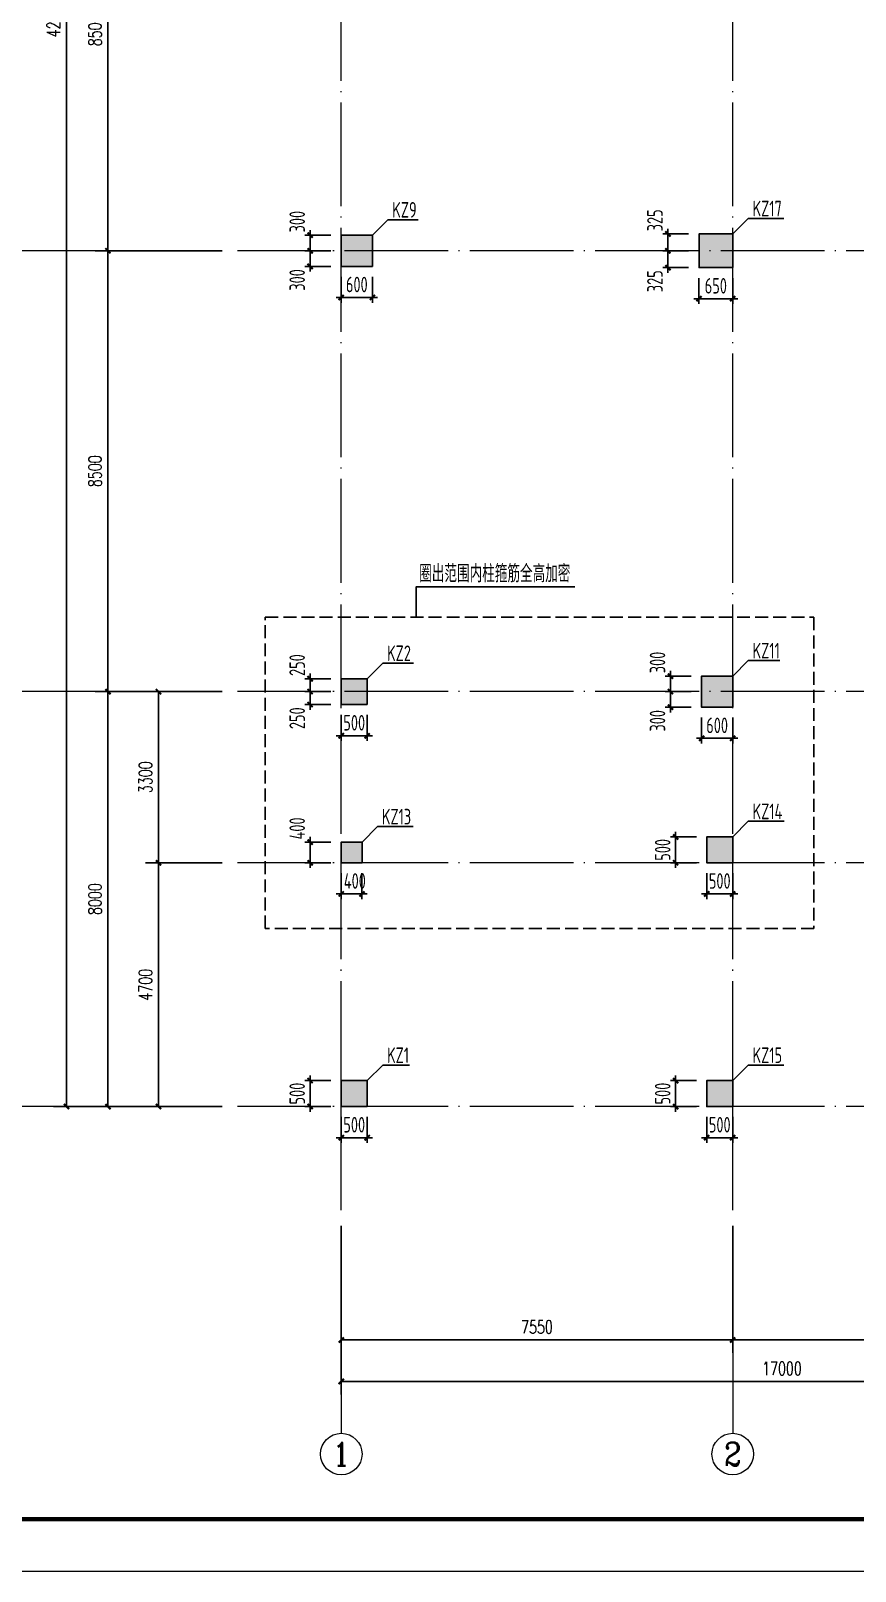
# Model space of a CAD drawing. Extents: x 3968514 to 5230306, y -516551 to -228246.
# Drawn here: x 4768133 to 4784034, y -359553 to -329853 of the extents above; entities that cross this region are included whole.
import ezdxf
from ezdxf.enums import TextEntityAlignment as Align

# ---------------------------------------------------------------- set-up
doc = ezdxf.new("R2010")
doc.units = 0
doc.header["$LTSCALE"] = 1000
doc.header["$MEASUREMENT"] = 0
doc.linetypes.add('DASH', pattern=[0.35, 0.25, -0.1])
doc.linetypes.add('DOTE', pattern=[2.42, 2, -0.2, 0.02, -0.2])
for name, color, linetype, lineweight in [('AXIS', 3, 'Continuous', 15), ('AXIS_TEXT', 7, 'Continuous', 15), ('COLU-DIM', 3, 'Continuous', 25), ('COLU-HATCH', 251, 'Continuous', 25), ('COLU-TEXT', 2, 'Continuous', 25), ('DOTE', 1, 'DOTE', 9), ('FRAME', 3, 'Continuous', 18), ('PUB_DIM', 3, 'Continuous', 15)]:
    doc.layers.add(name, color=color, linetype=linetype, lineweight=lineweight)
doc.layers.add('COLU', color=7, linetype='Continuous')
doc.layers.add('PUB_TEXT', color=7, linetype='Continuous')
doc.styles.add('_TCH_AXIS', font='COMPLEX', dxfattribs={"bigfont": 'GBCBIG'})
doc.styles.add('_TCH_DIM_T3', font='SIMPLEX.shx', dxfattribs={"width": 0.7, "bigfont": 'GBCBIG.shx'})
doc.styles.add('COMPLEX', font='COMPLEX')
doc.styles.add('FromPkpm', font='Tssdeng.shx', dxfattribs={"width": 0.7, "bigfont": 'hztxt.shx'})
doc.styles.get("Standard").update_dxf_attribs({"font": 'gbenor.shx', "bigfont": 'gbcbig.shx'})
doc.dimstyles.new('_TCH_ARCH&&100', dxfattribs={"dimtxt": 255, "dimasz": 100, "dimexe": 250, "dimexo": 300, "dimgap": 122.5, "dimtad": 1, "dimdec": 0, "dimzin": 0, "dimdsep": 46, "dimtxsty": '_TCH_DIM_T3', "dimblk": 'ARCHTICK', "dimcen": 0.09, "dimclrt": 7, "dimazin": 2, "dimtfac": 1, "dimtdec": 0, "dimtix": 1, "dimtmove": 2, "dimatfit": 3, "dimfxl": 150, "dimtolj": 1, "dimtzin": 0, "dimarcsym": 0})
doc.dimstyles.new('Pkpm_1', dxfattribs={"dimtxt": 250, "dimasz": 100, "dimexe": 100, "dimexo": 0.0625, "dimgap": 100, "dimtad": 1, "dimdec": 0, "dimrnd": 1, "dimzin": 0, "dimdsep": 46, "dimtxsty": 'FromPkpm', "dimblk1": 'ARCHTICK', "dimblk2": 'ARCHTICK', "dimsah": 1, "dimcen": 0.09, "dimdle": 100, "dimadec": 0, "dimazin": 0, "dimtfac": 1, "dimtdec": 0, "dimtix": 1, "dimtmove": 2, "dimatfit": 1, "dimfxl": 1, "dimtolj": 1, "dimtzin": 0, "dimarcsym": 0})

# ---------------------------------------------------------------- blocks, each defined once
blk = doc.blocks.new('A$C0B803521')
at = {"layer": 'FRAME', "lineweight": 140}
blk.add_line((-97543, 35252), (-16943, 35252), dxfattribs=at)
at = {"layer": 'FRAME', "lineweight": 18}
blk.add_line((-100043, 34252), (-15943, 34252), dxfattribs=at)
blk = doc.blocks.new('_ArchTick')
at = {"color": 0, "linetype": 'ByBlock', "const_width": 0.4}
blk.add_lwpolyline([(-0.5, -0.5), (0.5, 0.5)], dxfattribs=at)
blk = doc.blocks.new('*D475')
at = {"layer": 'COLU-DIM', "color": 0, "lineweight": -2, "transparency": 16777216}
for p, q in [((4780971, -345395), (4780471, -345395)), ((4780571, -345395), (4780571, -345295)), ((4780571, -345895), (4780571, -345395)), ((4780971, -345895), (4780471, -345895)), ((4780571, -345895), (4780571, -345995))]:
    blk.add_line(p, q, dxfattribs=at)
at = {"layer": 'Defpoints', "color": 0, "transparency": 16777216}
for p in [(4780571, -345395), (4781171, -345395), (4781171, -345895)]:
    blk.add_point(p, dxfattribs=at)
at = {"layer": 'COLU-DIM', "color": 0, "lineweight": -2, "transparency": 16777216, "xscale": 100, "yscale": 100, "zscale": 100}
for p, rotation in [((4780571, -345395), 270), ((4780571, -345895), 90)]:
    blk.add_blockref('_ArchTick', p, dxfattribs=dict(at, rotation=rotation))
at = {"layer": 'COLU-DIM', "color": 7, "transparency": 16777216, "insert": (4780321, -345645), "char_height": 300, "attachment_point": 5, "rotation": 90, "style": 'FromPkpm'}
blk.add_mtext('\\A1;500', dxfattribs=at)
blk = doc.blocks.new('*D474')
at = {"layer": 'COLU-DIM', "color": 0, "lineweight": -2, "transparency": 16777216}
for p, q in [((4780971, -350095), (4780471, -350095)), ((4780571, -350095), (4780571, -349995)), ((4780571, -350595), (4780571, -350095)), ((4780971, -350595), (4780471, -350595)), ((4780571, -350595), (4780571, -350695))]:
    blk.add_line(p, q, dxfattribs=at)
at = {"layer": 'Defpoints', "color": 0, "transparency": 16777216}
for p in [(4780571, -350095), (4781171, -350095), (4781171, -350595)]:
    blk.add_point(p, dxfattribs=at)
at = {"layer": 'COLU-DIM', "color": 0, "lineweight": -2, "transparency": 16777216, "xscale": 100, "yscale": 100, "zscale": 100}
for p, rotation in [((4780571, -350095), 270), ((4780571, -350595), 90)]:
    blk.add_blockref('_ArchTick', p, dxfattribs=dict(at, rotation=rotation))
at = {"layer": 'COLU-DIM', "color": 7, "transparency": 16777216, "insert": (4780321, -350345), "char_height": 300, "attachment_point": 5, "rotation": 90, "style": 'FromPkpm'}
blk.add_mtext('\\A1;500', dxfattribs=at)
blk = doc.blocks.new('*D473')
at = {"layer": 'COLU-DIM', "color": 0, "lineweight": -2, "transparency": 16777216}
for p, q in [((4773921, -350095), (4773421, -350095)), ((4773521, -350095), (4773521, -349995)), ((4773521, -350595), (4773521, -350095)), ((4773921, -350595), (4773421, -350595)), ((4773521, -350595), (4773521, -350695))]:
    blk.add_line(p, q, dxfattribs=at)
at = {"layer": 'Defpoints', "color": 0, "transparency": 16777216}
for p in [(4773521, -350095), (4774121, -350095), (4774121, -350595)]:
    blk.add_point(p, dxfattribs=at)
at = {"layer": 'COLU-DIM', "color": 0, "lineweight": -2, "transparency": 16777216, "xscale": 100, "yscale": 100, "zscale": 100}
for p, rotation in [((4773521, -350095), 270), ((4773521, -350595), 90)]:
    blk.add_blockref('_ArchTick', p, dxfattribs=dict(at, rotation=rotation))
at = {"layer": 'COLU-DIM', "color": 7, "transparency": 16777216, "insert": (4773271, -350345), "char_height": 300, "attachment_point": 5, "rotation": 90, "style": 'FromPkpm'}
blk.add_mtext('\\A1;500', dxfattribs=at)
blk = doc.blocks.new('*D472')
at = {"layer": 'COLU-DIM', "color": 0, "lineweight": -2, "transparency": 16777216}
for p, q in [((4781021, -334620), (4781021, -335120)), ((4781671, -334620), (4781671, -335120)), ((4780921, -335020), (4781771, -335020))]:
    blk.add_line(p, q, dxfattribs=at)
at = {"layer": 'Defpoints', "color": 0, "transparency": 16777216}
for p in [(4781021, -334420), (4781671, -334420), (4781671, -335020)]:
    blk.add_point(p, dxfattribs=at)
at = {"layer": 'COLU-DIM', "color": 0, "lineweight": -2, "transparency": 16777216, "xscale": 100, "yscale": 100, "zscale": 100, "rotation": 180}
blk.add_blockref('_ArchTick', (4781021, -335020), dxfattribs=at)
at = {"layer": 'COLU-DIM', "color": 0, "lineweight": -2, "transparency": 16777216, "xscale": 100, "yscale": 100, "zscale": 100}
blk.add_blockref('_ArchTick', (4781671, -335020), dxfattribs=at)
at = {"layer": 'COLU-DIM', "color": 7, "transparency": 16777216, "insert": (4781346, -334770), "char_height": 300, "attachment_point": 5, "style": 'FromPkpm'}
blk.add_mtext('\\A1;650', dxfattribs=at)
blk = doc.blocks.new('*D471')
at = {"layer": 'COLU-DIM', "color": 0, "lineweight": -2, "transparency": 16777216}
for p, q in [((4780821, -333770), (4780321, -333770)), ((4780421, -333770), (4780421, -333670)), ((4780421, -334095), (4780421, -333770)), ((4780821, -334095), (4780321, -334095)), ((4780421, -334095), (4780421, -334195))]:
    blk.add_line(p, q, dxfattribs=at)
at = {"layer": 'Defpoints', "color": 0, "transparency": 16777216}
for p in [(4780421, -333770), (4781021, -333770), (4781021, -334095)]:
    blk.add_point(p, dxfattribs=at)
at = {"layer": 'COLU-DIM', "color": 0, "lineweight": -2, "transparency": 16777216, "xscale": 100, "yscale": 100, "zscale": 100}
for p, rotation in [((4780421, -333770), 270), ((4780421, -334095), 90)]:
    blk.add_blockref('_ArchTick', p, dxfattribs=dict(at, rotation=rotation))
at = {"layer": 'COLU-DIM', "color": 7, "transparency": 16777216, "insert": (4780171, -333508), "char_height": 300, "attachment_point": 5, "rotation": 90, "style": 'FromPkpm'}
blk.add_mtext('\\A1;325', dxfattribs=at)
blk = doc.blocks.new('*D470')
at = {"layer": 'COLU-DIM', "color": 0, "lineweight": -2, "transparency": 16777216}
for p, q in [((4780821, -334095), (4780321, -334095)), ((4780421, -334095), (4780421, -333995)), ((4780421, -334420), (4780421, -334095)), ((4780821, -334420), (4780321, -334420)), ((4780421, -334420), (4780421, -334520))]:
    blk.add_line(p, q, dxfattribs=at)
at = {"layer": 'Defpoints', "color": 0, "transparency": 16777216}
for p in [(4780421, -334095), (4781021, -334095), (4781021, -334420)]:
    blk.add_point(p, dxfattribs=at)
at = {"layer": 'COLU-DIM', "color": 0, "lineweight": -2, "transparency": 16777216, "xscale": 100, "yscale": 100, "zscale": 100}
for p, rotation in [((4780421, -334095), 270), ((4780421, -334420), 90)]:
    blk.add_blockref('_ArchTick', p, dxfattribs=dict(at, rotation=rotation))
at = {"layer": 'COLU-DIM', "color": 7, "transparency": 16777216, "insert": (4780171, -334682), "char_height": 300, "attachment_point": 5, "rotation": 90, "style": 'FromPkpm'}
blk.add_mtext('\\A1;325', dxfattribs=at)
blk = doc.blocks.new('*D469')
at = {"layer": 'COLU-DIM', "color": 0, "lineweight": -2, "transparency": 16777216}
for p, q in [((4773921, -342595), (4773421, -342595)), ((4773521, -342595), (4773521, -342495)), ((4773521, -342845), (4773521, -342595)), ((4773921, -342845), (4773421, -342845)), ((4773521, -342845), (4773521, -342945))]:
    blk.add_line(p, q, dxfattribs=at)
at = {"layer": 'Defpoints', "color": 0, "transparency": 16777216}
for p in [(4773521, -342595), (4774121, -342595), (4774121, -342845)]:
    blk.add_point(p, dxfattribs=at)
at = {"layer": 'COLU-DIM', "color": 0, "lineweight": -2, "transparency": 16777216, "xscale": 100, "yscale": 100, "zscale": 100}
for p, rotation in [((4773521, -342595), 270), ((4773521, -342845), 90)]:
    blk.add_blockref('_ArchTick', p, dxfattribs=dict(at, rotation=rotation))
at = {"layer": 'COLU-DIM', "color": 7, "transparency": 16777216, "insert": (4773271, -343107), "char_height": 300, "attachment_point": 5, "rotation": 90, "style": 'FromPkpm'}
blk.add_mtext('\\A1;250', dxfattribs=at)
blk = doc.blocks.new('*D468')
at = {"layer": 'COLU-DIM', "color": 0, "lineweight": -2, "transparency": 16777216}
for p, q in [((4781171, -346095), (4781171, -346595)), ((4781671, -346095), (4781671, -346595)), ((4781171, -346495), (4781071, -346495)), ((4781171, -346495), (4781671, -346495)), ((4781671, -346495), (4781771, -346495))]:
    blk.add_line(p, q, dxfattribs=at)
at = {"layer": 'Defpoints', "color": 0, "transparency": 16777216}
for p in [(4781171, -345895), (4781671, -345895), (4781671, -346495)]:
    blk.add_point(p, dxfattribs=at)
at = {"layer": 'COLU-DIM', "color": 0, "lineweight": -2, "transparency": 16777216, "xscale": 100, "yscale": 100, "zscale": 100}
blk.add_blockref('_ArchTick', (4781171, -346495), dxfattribs=at)
at = {"layer": 'COLU-DIM', "color": 0, "lineweight": -2, "transparency": 16777216, "xscale": 100, "yscale": 100, "zscale": 100, "rotation": 180}
blk.add_blockref('_ArchTick', (4781671, -346495), dxfattribs=at)
at = {"layer": 'COLU-DIM', "color": 7, "transparency": 16777216, "insert": (4781421, -346245), "char_height": 300, "attachment_point": 5, "style": 'FromPkpm'}
blk.add_mtext('\\A1;500', dxfattribs=at)
blk = doc.blocks.new('*D467')
at = {"layer": 'COLU-DIM', "color": 0, "lineweight": -2, "transparency": 16777216}
for p, q in [((4774121, -334595), (4774121, -335095)), ((4774721, -334595), (4774721, -335095)), ((4774121, -334995), (4774021, -334995)), ((4774121, -334995), (4774721, -334995)), ((4774721, -334995), (4774821, -334995))]:
    blk.add_line(p, q, dxfattribs=at)
at = {"layer": 'Defpoints', "color": 0, "transparency": 16777216}
for p in [(4774121, -334395), (4774721, -334395), (4774721, -334995)]:
    blk.add_point(p, dxfattribs=at)
at = {"layer": 'COLU-DIM', "color": 0, "lineweight": -2, "transparency": 16777216, "xscale": 100, "yscale": 100, "zscale": 100}
blk.add_blockref('_ArchTick', (4774121, -334995), dxfattribs=at)
at = {"layer": 'COLU-DIM', "color": 0, "lineweight": -2, "transparency": 16777216, "xscale": 100, "yscale": 100, "zscale": 100, "rotation": 180}
blk.add_blockref('_ArchTick', (4774721, -334995), dxfattribs=at)
at = {"layer": 'COLU-DIM', "color": 7, "transparency": 16777216, "insert": (4774421, -334745), "char_height": 300, "attachment_point": 5, "style": 'FromPkpm'}
blk.add_mtext('\\A1;600', dxfattribs=at)
blk = doc.blocks.new('*D466')
at = {"layer": 'COLU-DIM', "color": 0, "lineweight": -2, "transparency": 16777216}
for p, q in [((4774121, -343045), (4774121, -343545)), ((4774621, -343045), (4774621, -343545)), ((4774121, -343445), (4774021, -343445)), ((4774121, -343445), (4774621, -343445)), ((4774621, -343445), (4774721, -343445))]:
    blk.add_line(p, q, dxfattribs=at)
at = {"layer": 'Defpoints', "color": 0, "transparency": 16777216}
for p in [(4774121, -342845), (4774621, -342845), (4774621, -343445)]:
    blk.add_point(p, dxfattribs=at)
at = {"layer": 'COLU-DIM', "color": 0, "lineweight": -2, "transparency": 16777216, "xscale": 100, "yscale": 100, "zscale": 100}
blk.add_blockref('_ArchTick', (4774121, -343445), dxfattribs=at)
at = {"layer": 'COLU-DIM', "color": 0, "lineweight": -2, "transparency": 16777216, "xscale": 100, "yscale": 100, "zscale": 100, "rotation": 180}
blk.add_blockref('_ArchTick', (4774621, -343445), dxfattribs=at)
at = {"layer": 'COLU-DIM', "color": 7, "transparency": 16777216, "insert": (4774371, -343195), "char_height": 300, "attachment_point": 5, "style": 'FromPkpm'}
blk.add_mtext('\\A1;500', dxfattribs=at)
blk = doc.blocks.new('*D464')
at = {"layer": 'COLU-DIM', "color": 0, "lineweight": -2, "transparency": 16777216}
for p, q in [((4781071, -343095), (4781071, -343595)), ((4781671, -343095), (4781671, -343595)), ((4781071, -343495), (4780971, -343495)), ((4781071, -343495), (4781671, -343495)), ((4781671, -343495), (4781771, -343495))]:
    blk.add_line(p, q, dxfattribs=at)
at = {"layer": 'Defpoints', "color": 0, "transparency": 16777216}
for p in [(4781071, -342895), (4781671, -342895), (4781671, -343495)]:
    blk.add_point(p, dxfattribs=at)
at = {"layer": 'COLU-DIM', "color": 0, "lineweight": -2, "transparency": 16777216, "xscale": 100, "yscale": 100, "zscale": 100}
blk.add_blockref('_ArchTick', (4781071, -343495), dxfattribs=at)
at = {"layer": 'COLU-DIM', "color": 0, "lineweight": -2, "transparency": 16777216, "xscale": 100, "yscale": 100, "zscale": 100, "rotation": 180}
blk.add_blockref('_ArchTick', (4781671, -343495), dxfattribs=at)
at = {"layer": 'COLU-DIM', "color": 7, "transparency": 16777216, "insert": (4781371, -343245), "char_height": 300, "attachment_point": 5, "style": 'FromPkpm'}
blk.add_mtext('\\A1;600', dxfattribs=at)
blk = doc.blocks.new('*D461')
at = {"layer": 'COLU-DIM', "color": 0, "lineweight": -2, "transparency": 16777216}
for p, q in [((4781171, -350795), (4781171, -351295)), ((4781671, -350795), (4781671, -351295)), ((4781171, -351195), (4781071, -351195)), ((4781171, -351195), (4781671, -351195)), ((4781671, -351195), (4781771, -351195))]:
    blk.add_line(p, q, dxfattribs=at)
at = {"layer": 'Defpoints', "color": 0, "transparency": 16777216}
for p in [(4781171, -350595), (4781671, -350595), (4781671, -351195)]:
    blk.add_point(p, dxfattribs=at)
at = {"layer": 'COLU-DIM', "color": 0, "lineweight": -2, "transparency": 16777216, "xscale": 100, "yscale": 100, "zscale": 100}
blk.add_blockref('_ArchTick', (4781171, -351195), dxfattribs=at)
at = {"layer": 'COLU-DIM', "color": 0, "lineweight": -2, "transparency": 16777216, "xscale": 100, "yscale": 100, "zscale": 100, "rotation": 180}
blk.add_blockref('_ArchTick', (4781671, -351195), dxfattribs=at)
at = {"layer": 'COLU-DIM', "color": 7, "transparency": 16777216, "insert": (4781421, -350945), "char_height": 300, "attachment_point": 5, "style": 'FromPkpm'}
blk.add_mtext('\\A1;500', dxfattribs=at)
blk = doc.blocks.new('*D460')
at = {"layer": 'COLU-DIM', "color": 0, "lineweight": -2, "transparency": 16777216}
for p, q in [((4774121, -350795), (4774121, -351295)), ((4774621, -350795), (4774621, -351295)), ((4774121, -351195), (4774021, -351195)), ((4774121, -351195), (4774621, -351195)), ((4774621, -351195), (4774721, -351195))]:
    blk.add_line(p, q, dxfattribs=at)
at = {"layer": 'Defpoints', "color": 0, "transparency": 16777216}
for p in [(4774121, -350595), (4774621, -350595), (4774621, -351195)]:
    blk.add_point(p, dxfattribs=at)
at = {"layer": 'COLU-DIM', "color": 0, "lineweight": -2, "transparency": 16777216, "xscale": 100, "yscale": 100, "zscale": 100}
blk.add_blockref('_ArchTick', (4774121, -351195), dxfattribs=at)
at = {"layer": 'COLU-DIM', "color": 0, "lineweight": -2, "transparency": 16777216, "xscale": 100, "yscale": 100, "zscale": 100, "rotation": 180}
blk.add_blockref('_ArchTick', (4774621, -351195), dxfattribs=at)
at = {"layer": 'COLU-DIM', "color": 7, "transparency": 16777216, "insert": (4774371, -350945), "char_height": 300, "attachment_point": 5, "style": 'FromPkpm'}
blk.add_mtext('\\A1;500', dxfattribs=at)
blk = doc.blocks.new('*D459')
at = {"layer": 'COLU-DIM', "color": 0, "lineweight": -2, "transparency": 16777216}
for p, q in [((4773921, -333795), (4773421, -333795)), ((4773521, -333795), (4773521, -333695)), ((4773521, -334095), (4773521, -333795)), ((4773921, -334095), (4773421, -334095)), ((4773521, -334095), (4773521, -334195))]:
    blk.add_line(p, q, dxfattribs=at)
at = {"layer": 'Defpoints', "color": 0, "transparency": 16777216}
for p in [(4773521, -333795), (4774121, -333795), (4774121, -334095)]:
    blk.add_point(p, dxfattribs=at)
at = {"layer": 'COLU-DIM', "color": 0, "lineweight": -2, "transparency": 16777216, "xscale": 100, "yscale": 100, "zscale": 100}
for p, rotation in [((4773521, -333795), 270), ((4773521, -334095), 90)]:
    blk.add_blockref('_ArchTick', p, dxfattribs=dict(at, rotation=rotation))
at = {"layer": 'COLU-DIM', "color": 7, "transparency": 16777216, "insert": (4773271, -333533), "char_height": 300, "attachment_point": 5, "rotation": 90, "style": 'FromPkpm'}
blk.add_mtext('\\A1;300', dxfattribs=at)
blk = doc.blocks.new('*D458')
at = {"layer": 'COLU-DIM', "color": 0, "lineweight": -2, "transparency": 16777216}
for p, q in [((4773521, -345495), (4773521, -345395)), ((4773921, -345495), (4773421, -345495)), ((4773521, -345895), (4773521, -345495)), ((4773921, -345895), (4773421, -345895)), ((4773521, -345895), (4773521, -345995))]:
    blk.add_line(p, q, dxfattribs=at)
at = {"layer": 'Defpoints', "color": 0, "transparency": 16777216}
for p in [(4773521, -345495), (4774121, -345495), (4774121, -345895)]:
    blk.add_point(p, dxfattribs=at)
at = {"layer": 'COLU-DIM', "color": 0, "lineweight": -2, "transparency": 16777216, "xscale": 100, "yscale": 100, "zscale": 100}
for p, rotation in [((4773521, -345495), 270), ((4773521, -345895), 90)]:
    blk.add_blockref('_ArchTick', p, dxfattribs=dict(at, rotation=rotation))
at = {"layer": 'COLU-DIM', "color": 7, "transparency": 16777216, "insert": (4773271, -345233), "char_height": 300, "attachment_point": 5, "rotation": 90, "style": 'FromPkpm'}
blk.add_mtext('\\A1;400', dxfattribs=at)
blk = doc.blocks.new('*D457')
at = {"layer": 'COLU-DIM', "color": 0, "lineweight": -2, "transparency": 16777216}
for p, q in [((4780871, -342595), (4780371, -342595)), ((4780471, -342595), (4780471, -342495)), ((4780471, -342895), (4780471, -342595)), ((4780871, -342895), (4780371, -342895)), ((4780471, -342895), (4780471, -342995))]:
    blk.add_line(p, q, dxfattribs=at)
at = {"layer": 'Defpoints', "color": 0, "transparency": 16777216}
for p in [(4780471, -342595), (4781071, -342595), (4781071, -342895)]:
    blk.add_point(p, dxfattribs=at)
at = {"layer": 'COLU-DIM', "color": 0, "lineweight": -2, "transparency": 16777216, "xscale": 100, "yscale": 100, "zscale": 100}
for p, rotation in [((4780471, -342595), 270), ((4780471, -342895), 90)]:
    blk.add_blockref('_ArchTick', p, dxfattribs=dict(at, rotation=rotation))
at = {"layer": 'COLU-DIM', "color": 7, "transparency": 16777216, "insert": (4780221, -343157), "char_height": 300, "attachment_point": 5, "rotation": 90, "style": 'FromPkpm'}
blk.add_mtext('\\A1;300', dxfattribs=at)
blk = doc.blocks.new('*D456')
at = {"layer": 'COLU-DIM', "color": 0, "lineweight": -2, "transparency": 16777216}
for p, q in [((4773921, -334095), (4773421, -334095)), ((4773521, -334095), (4773521, -333995)), ((4773521, -334395), (4773521, -334095)), ((4773921, -334395), (4773421, -334395)), ((4773521, -334395), (4773521, -334495))]:
    blk.add_line(p, q, dxfattribs=at)
at = {"layer": 'Defpoints', "color": 0, "transparency": 16777216}
for p in [(4773521, -334095), (4774121, -334095), (4774121, -334395)]:
    blk.add_point(p, dxfattribs=at)
at = {"layer": 'COLU-DIM', "color": 0, "lineweight": -2, "transparency": 16777216, "xscale": 100, "yscale": 100, "zscale": 100}
for p, rotation in [((4773521, -334095), 270), ((4773521, -334395), 90)]:
    blk.add_blockref('_ArchTick', p, dxfattribs=dict(at, rotation=rotation))
at = {"layer": 'COLU-DIM', "color": 7, "transparency": 16777216, "insert": (4773271, -334657), "char_height": 300, "attachment_point": 5, "rotation": 90, "style": 'FromPkpm'}
blk.add_mtext('\\A1;300', dxfattribs=at)
blk = doc.blocks.new('*D453')
at = {"layer": 'COLU-DIM', "color": 0, "lineweight": -2, "transparency": 16777216}
for p, q in [((4780871, -342295), (4780371, -342295)), ((4780471, -342295), (4780471, -342195)), ((4780471, -342595), (4780471, -342295)), ((4780871, -342595), (4780371, -342595)), ((4780471, -342595), (4780471, -342695))]:
    blk.add_line(p, q, dxfattribs=at)
at = {"layer": 'Defpoints', "color": 0, "transparency": 16777216}
for p in [(4780471, -342295), (4781071, -342295), (4781071, -342595)]:
    blk.add_point(p, dxfattribs=at)
at = {"layer": 'COLU-DIM', "color": 0, "lineweight": -2, "transparency": 16777216, "xscale": 100, "yscale": 100, "zscale": 100}
for p, rotation in [((4780471, -342295), 270), ((4780471, -342595), 90)]:
    blk.add_blockref('_ArchTick', p, dxfattribs=dict(at, rotation=rotation))
at = {"layer": 'COLU-DIM', "color": 7, "transparency": 16777216, "insert": (4780221, -342033), "char_height": 300, "attachment_point": 5, "rotation": 90, "style": 'FromPkpm'}
blk.add_mtext('\\A1;300', dxfattribs=at)
blk = doc.blocks.new('*D452')
at = {"layer": 'COLU-DIM', "color": 0, "lineweight": -2, "transparency": 16777216}
for p, q in [((4774121, -346095), (4774121, -346595)), ((4774521, -346095), (4774521, -346595)), ((4774021, -346495), (4774621, -346495))]:
    blk.add_line(p, q, dxfattribs=at)
at = {"layer": 'Defpoints', "color": 0, "transparency": 16777216}
for p in [(4774121, -345895), (4774521, -345895), (4774521, -346495)]:
    blk.add_point(p, dxfattribs=at)
at = {"layer": 'COLU-DIM', "color": 0, "lineweight": -2, "transparency": 16777216, "xscale": 100, "yscale": 100, "zscale": 100, "rotation": 180}
blk.add_blockref('_ArchTick', (4774121, -346495), dxfattribs=at)
at = {"layer": 'COLU-DIM', "color": 0, "lineweight": -2, "transparency": 16777216, "xscale": 100, "yscale": 100, "zscale": 100}
blk.add_blockref('_ArchTick', (4774521, -346495), dxfattribs=at)
at = {"layer": 'COLU-DIM', "color": 7, "transparency": 16777216, "insert": (4774383, -346245), "char_height": 300, "attachment_point": 5, "style": 'FromPkpm'}
blk.add_mtext('\\A1;400', dxfattribs=at)
blk = doc.blocks.new('*D451')
at = {"layer": 'COLU-DIM', "color": 0, "lineweight": -2, "transparency": 16777216}
for p, q in [((4773921, -342345), (4773421, -342345)), ((4773521, -342345), (4773521, -342245)), ((4773521, -342595), (4773521, -342345)), ((4773921, -342595), (4773421, -342595)), ((4773521, -342595), (4773521, -342695))]:
    blk.add_line(p, q, dxfattribs=at)
at = {"layer": 'Defpoints', "color": 0, "transparency": 16777216}
for p in [(4773521, -342345), (4774121, -342345), (4774121, -342595)]:
    blk.add_point(p, dxfattribs=at)
at = {"layer": 'COLU-DIM', "color": 0, "lineweight": -2, "transparency": 16777216, "xscale": 100, "yscale": 100, "zscale": 100}
for p, rotation in [((4773521, -342345), 270), ((4773521, -342595), 90)]:
    blk.add_blockref('_ArchTick', p, dxfattribs=dict(at, rotation=rotation))
at = {"layer": 'COLU-DIM', "color": 7, "transparency": 16777216, "insert": (4773271, -342083), "char_height": 300, "attachment_point": 5, "rotation": 90, "style": 'FromPkpm'}
blk.add_mtext('\\A1;250', dxfattribs=at)
blk = doc.blocks.new('_AXISO')
blk.add_circle((0, 0), 0.5)
at = {"layer": 'AXIS_TEXT', "style": 'COMPLEX', "width": 1.041667}
blk.add_attdef('A', text='', height=0.56, dxfattribs=at).set_placement((-0.25, -0.28), (0.25, -0.28), align=Align.FIT)
blk = doc.blocks.new('*D1341')
at = {"layer": 'AXIS', "color": 0, "lineweight": -2, "transparency": 16777216}
for p, q in [((0, -44300), (0, -47550)), ((17000, -44300), (17000, -47550)), ((0, -47300), (17000, -47300))]:
    blk.add_line(p, q, dxfattribs=at)
at = {"layer": 'Defpoints', "color": 0, "transparency": 16777216}
for p in [(0, -44000), (17000, -44000), (17000, -47300)]:
    blk.add_point(p, dxfattribs=at)
at = {"layer": 'AXIS', "color": 0, "lineweight": -2, "transparency": 16777216, "xscale": 100, "yscale": 100, "zscale": 100, "rotation": 180}
blk.add_blockref('_ArchTick', (0, -47300), dxfattribs=at)
at = {"layer": 'AXIS', "color": 0, "lineweight": -2, "transparency": 16777216, "xscale": 100, "yscale": 100, "zscale": 100}
blk.add_blockref('_ArchTick', (17000, -47300), dxfattribs=at)
at = {"layer": 'AXIS', "color": 7, "transparency": 16777216, "insert": (8500, -47050), "char_height": 255, "attachment_point": 5, "style": '_TCH_DIM_T3'}
blk.add_mtext('\\A1;17000', dxfattribs=at)
blk = doc.blocks.new('*D1342')
at = {"layer": 'AXIS', "color": 0, "lineweight": -2, "transparency": 16777216}
for p, q in [((0, -44300), (0, -46750)), ((7550, -44300), (7550, -46750)), ((0, -46500), (7550, -46500))]:
    blk.add_line(p, q, dxfattribs=at)
at = {"layer": 'Defpoints', "color": 0, "transparency": 16777216}
for p in [(0, -44000), (7550, -44000), (7550, -46500)]:
    blk.add_point(p, dxfattribs=at)
at = {"layer": 'AXIS', "color": 0, "lineweight": -2, "transparency": 16777216, "xscale": 100, "yscale": 100, "zscale": 100, "rotation": 180}
blk.add_blockref('_ArchTick', (0, -46500), dxfattribs=at)
at = {"layer": 'AXIS', "color": 0, "lineweight": -2, "transparency": 16777216, "xscale": 100, "yscale": 100, "zscale": 100}
blk.add_blockref('_ArchTick', (7550, -46500), dxfattribs=at)
at = {"layer": 'AXIS', "color": 7, "transparency": 16777216, "insert": (3775, -46250), "char_height": 255, "attachment_point": 5, "style": '_TCH_DIM_T3'}
blk.add_mtext('\\A1;7550', dxfattribs=at)
blk = doc.blocks.new('*D1343')
at = {"layer": 'AXIS', "color": 0, "lineweight": -2, "transparency": 16777216}
for p, q in [((7550, -44300), (7550, -46750)), ((17000, -44300), (17000, -46750)), ((7550, -46500), (17000, -46500))]:
    blk.add_line(p, q, dxfattribs=at)
at = {"layer": 'Defpoints', "color": 0, "transparency": 16777216}
for p in [(7550, -44000), (17000, -44000), (17000, -46500)]:
    blk.add_point(p, dxfattribs=at)
at = {"layer": 'AXIS', "color": 0, "lineweight": -2, "transparency": 16777216, "xscale": 100, "yscale": 100, "zscale": 100, "rotation": 180}
blk.add_blockref('_ArchTick', (7550, -46500), dxfattribs=at)
at = {"layer": 'AXIS', "color": 0, "lineweight": -2, "transparency": 16777216, "xscale": 100, "yscale": 100, "zscale": 100}
blk.add_blockref('_ArchTick', (17000, -46500), dxfattribs=at)
at = {"layer": 'AXIS', "color": 7, "transparency": 16777216, "insert": (12275, -46250), "char_height": 255, "attachment_point": 5, "style": '_TCH_DIM_T3'}
blk.add_mtext('\\A1;9450', dxfattribs=at)
blk = doc.blocks.new('*D1353')
at = {"layer": 'AXIS', "color": 0, "lineweight": -2, "transparency": 16777216}
for p, q in [((-2300, 0), (-5550, 0)), ((-5300, -42000), (-5300, 0)), ((-2300, -42000), (-5550, -42000))]:
    blk.add_line(p, q, dxfattribs=at)
at = {"layer": 'Defpoints', "color": 0, "transparency": 16777216}
for p in [(-5300, 0), (-2000, 0), (-2000, -42000)]:
    blk.add_point(p, dxfattribs=at)
at = {"layer": 'AXIS', "color": 0, "lineweight": -2, "transparency": 16777216, "xscale": 100, "yscale": 100, "zscale": 100}
for p, rotation in [((-5300, 0), 90), ((-5300, -42000), 270)]:
    blk.add_blockref('_ArchTick', p, dxfattribs=dict(at, rotation=rotation))
at = {"layer": 'AXIS', "color": 7, "transparency": 16777216, "insert": (-5550, -21000), "char_height": 255, "attachment_point": 5, "rotation": 90, "style": '_TCH_DIM_T3'}
blk.add_mtext('\\A1;42000', dxfattribs=at)
blk = doc.blocks.new('*D1354')
at = {"layer": 'AXIS', "color": 0, "lineweight": -2, "transparency": 16777216}
for p, q in [((-2300, -34000), (-4750, -34000)), ((-4500, -42000), (-4500, -34000)), ((-2300, -42000), (-4750, -42000))]:
    blk.add_line(p, q, dxfattribs=at)
at = {"layer": 'Defpoints', "color": 0, "transparency": 16777216}
for p in [(-4500, -34000), (-2000, -34000), (-2000, -42000)]:
    blk.add_point(p, dxfattribs=at)
at = {"layer": 'AXIS', "color": 0, "lineweight": -2, "transparency": 16777216, "xscale": 100, "yscale": 100, "zscale": 100}
for p, rotation in [((-4500, -34000), 90), ((-4500, -42000), 270)]:
    blk.add_blockref('_ArchTick', p, dxfattribs=dict(at, rotation=rotation))
at = {"layer": 'AXIS', "color": 7, "transparency": 16777216, "insert": (-4750, -38000), "char_height": 255, "attachment_point": 5, "rotation": 90, "style": '_TCH_DIM_T3'}
blk.add_mtext('\\A1;8000', dxfattribs=at)
blk = doc.blocks.new('*D1355')
at = {"layer": 'AXIS', "color": 0, "lineweight": -2, "transparency": 16777216}
for p, q in [((-2300, -25500), (-4750, -25500)), ((-4500, -34000), (-4500, -25500)), ((-2300, -34000), (-4750, -34000))]:
    blk.add_line(p, q, dxfattribs=at)
at = {"layer": 'Defpoints', "color": 0, "transparency": 16777216}
for p in [(-4500, -25500), (-2000, -25500), (-2000, -34000)]:
    blk.add_point(p, dxfattribs=at)
at = {"layer": 'AXIS', "color": 0, "lineweight": -2, "transparency": 16777216, "xscale": 100, "yscale": 100, "zscale": 100}
for p, rotation in [((-4500, -25500), 90), ((-4500, -34000), 270)]:
    blk.add_blockref('_ArchTick', p, dxfattribs=dict(at, rotation=rotation))
at = {"layer": 'AXIS', "color": 7, "transparency": 16777216, "insert": (-4750, -29750), "char_height": 255, "attachment_point": 5, "rotation": 90, "style": '_TCH_DIM_T3'}
blk.add_mtext('\\A1;8500', dxfattribs=at)
blk = doc.blocks.new('*D1356')
at = {"layer": 'AXIS', "color": 0, "lineweight": -2, "transparency": 16777216}
for p, q in [((-2300, -17000), (-4750, -17000)), ((-4500, -25500), (-4500, -17000)), ((-2300, -25500), (-4750, -25500))]:
    blk.add_line(p, q, dxfattribs=at)
at = {"layer": 'Defpoints', "color": 0, "transparency": 16777216}
for p in [(-4500, -17000), (-2000, -17000), (-2000, -25500)]:
    blk.add_point(p, dxfattribs=at)
at = {"layer": 'AXIS', "color": 0, "lineweight": -2, "transparency": 16777216, "xscale": 100, "yscale": 100, "zscale": 100}
for p, rotation in [((-4500, -17000), 90), ((-4500, -25500), 270)]:
    blk.add_blockref('_ArchTick', p, dxfattribs=dict(at, rotation=rotation))
at = {"layer": 'AXIS', "color": 7, "transparency": 16777216, "insert": (-4750, -21250), "char_height": 255, "attachment_point": 5, "rotation": 90, "style": '_TCH_DIM_T3'}
blk.add_mtext('\\A1;8500', dxfattribs=at)
blk = doc.blocks.new('*D1251')
at = {"layer": 'Defpoints', "color": 0, "transparency": 16777216}
for p in [(4770596, -345895), (4772121, -345895), (4772121, -350595)]:
    blk.add_point(p, dxfattribs=at)
at = {"layer": 'PUB_DIM', "color": 0, "lineweight": -2, "transparency": 16777216}
for p, q in [((4771821, -345895), (4770346, -345895)), ((4770596, -350595), (4770596, -345895)), ((4771821, -350595), (4770346, -350595))]:
    blk.add_line(p, q, dxfattribs=at)
at = {"layer": 'PUB_DIM', "color": 0, "lineweight": -2, "transparency": 16777216, "xscale": 100, "yscale": 100, "zscale": 100}
for p, rotation in [((4770596, -345895), 90), ((4770596, -350595), 270)]:
    blk.add_blockref('_ArchTick', p, dxfattribs=dict(at, rotation=rotation))
at = {"layer": 'PUB_DIM', "color": 7, "transparency": 16777216, "insert": (4770346, -348245), "char_height": 255, "attachment_point": 5, "rotation": 90, "style": '_TCH_DIM_T3'}
blk.add_mtext('\\A1;4700', dxfattribs=at)
blk = doc.blocks.new('*D1252')
at = {"layer": 'Defpoints', "color": 0, "transparency": 16777216}
for p in [(4770596, -342595), (4772121, -342595), (4772121, -345895)]:
    blk.add_point(p, dxfattribs=at)
at = {"layer": 'PUB_DIM', "color": 0, "lineweight": -2, "transparency": 16777216}
for p, q in [((4771821, -342595), (4770346, -342595)), ((4770596, -345895), (4770596, -342595)), ((4771821, -345895), (4770346, -345895))]:
    blk.add_line(p, q, dxfattribs=at)
at = {"layer": 'PUB_DIM', "color": 0, "lineweight": -2, "transparency": 16777216, "xscale": 100, "yscale": 100, "zscale": 100}
for p, rotation in [((4770596, -342595), 90), ((4770596, -345895), 270)]:
    blk.add_blockref('_ArchTick', p, dxfattribs=dict(at, rotation=rotation))
at = {"layer": 'PUB_DIM', "color": 7, "transparency": 16777216, "insert": (4770346, -344245), "char_height": 255, "attachment_point": 5, "rotation": 90, "style": '_TCH_DIM_T3'}
blk.add_mtext('\\A1;3300', dxfattribs=at)
blk = doc.blocks.new('A$Cbcbeac01')
at = {"layer": 'AXIS'}
for p, q in [((-2300, -25500), (-6300, -25500)), ((-2300, -34000), (-6300, -34000)), ((-2300, -42000), (-6300, -42000)), ((0, -44300), (0, -48300)), ((7550, -44300), (7550, -48300))]:
    blk.add_line(p, q, dxfattribs=at)
at = {"layer": 'DOTE'}
for p, q in [((0, -44000), (0, 2000)), ((7550, -44000), (7550, 2000)), ((19000, -25500), (-2000, -25500)), ((19000, -34000), (-2000, -34000)), ((19000, -42000), (-2000, -42000))]:
    blk.add_line(p, q, dxfattribs=at)
at = {"layer": 'AXIS'}
ref = blk.add_blockref('_AXISO', (0, -48700), dxfattribs=dict(at, xscale=800, yscale=800, zscale=800))
ref.add_attrib('A', '1', dxfattribs={"layer": 'AXIS_TEXT', "height": 449.3, "style": '_TCH_AXIS', "width": 1.736434}).set_placement((-167.2, -48924.6), (167.2, -48924.6), align=Align.FIT)
ref = blk.add_blockref('_AXISO', (7550, -48700), dxfattribs=dict(at, xscale=800, yscale=800, zscale=800))
ref.add_attrib('A', '2', dxfattribs={"layer": 'AXIS_TEXT', "height": 451.1, "style": '_TCH_AXIS', "width": 1.103448}).set_placement((7384.1, -48925.5), (7715.9, -48925.5), align=Align.FIT)
for p1, p2, distance, picture, middle in [((-2000, -42000), (-2000, 0), 3300, '*D1353', (-5550, -21000)), ((-2000, -25500), (-2000, -17000), 2500, '*D1356', (-4750, -21250)), ((-2000, -34000), (-2000, -25500), 2500, '*D1355', (-4750, -29750)), ((-2000, -42000), (-2000, -34000), 2500, '*D1354', (-4750, -38000)), ((0, -44000), (17000, -44000), -3300, '*D1341', (8500, -47050)), ((0, -44000), (7550, -44000), -2500, '*D1342', (3775, -46250)), ((7550, -44000), (17000, -44000), -2500, '*D1343', (12275, -46250))]:
    dim = blk.add_aligned_dim(p1=p1, p2=p2, distance=distance, dimstyle='_TCH_ARCH&&100', dxfattribs=at)
    dim.commit()
    dim.dimension.update_dxf_attribs({"geometry": picture, "text_midpoint": middle})

msp = doc.modelspace()

# ---------------------------------------------------------------- hatches: boundary and pattern name
at = {"layer": 'COLU-HATCH', "transparency": 33554687}
for points in [[(4774721.45576, -334394.70408), (4774721.45576, -333794.70408), (4774121.45576, -333794.70408), (4774121.45576, -334394.70408)], [(4781671.45576, -334419.70408), (4781671.45576, -333769.70408), (4781021.45576, -333769.70408), (4781021.45576, -334419.70408)], [(4774621.45576, -342844.70505), (4774621.45576, -342344.70505), (4774121.45576, -342344.70505), (4774121.45576, -342844.70505)], [(4781671.45576, -342894.70505), (4781671.45576, -342294.70505), (4781071.45576, -342294.70505), (4781071.45576, -342894.70505)], [(4781671.45576, -345894.70505), (4781671.45576, -345394.70505), (4781171.45576, -345394.70505), (4781171.45576, -345894.70505)], [(4774521.45576, -345894.70505), (4774521.45576, -345494.70505), (4774121.45576, -345494.70505), (4774121.45576, -345894.70505)], [(4774621.45576, -350594.70505), (4774621.45576, -350094.70505), (4774121.45576, -350094.70505), (4774121.45576, -350594.70505)], [(4781671.45576, -350594.70505), (4781671.45576, -350094.70505), (4781171.45576, -350094.70505), (4781171.45576, -350594.70505)]]:
    msp.add_hatch(color=256, dxfattribs=at).paths.add_polyline_path(points, flags=0)

# ---------------------------------------------------------------- linework, layer by layer
msp.add_lwpolyline([(4775569.14937, -341160.40747), (4775569.14937, -340570.766), (4778624.90191, -340570.766)])
at = {"linetype": 'DASH'}
msp.add_lwpolyline([(4772654.59649, -341160.40747), (4783239.44981, -341160.40747), (4783239.44981, -347163.77112), (4772654.59649, -347163.77112)], close=True, dxfattribs=at)
at = {"layer": 'COLU', "elevation": -0.30417}
for points in [[(4774721.45576, -334394.70408), (4774721.45576, -333794.70408), (4774121.45576, -333794.70408), (4774121.45576, -334394.70408)], [(4781671.45576, -334419.70408), (4781671.45576, -333769.70408), (4781021.45576, -333769.70408), (4781021.45576, -334419.70408)], [(4774621.45576, -342844.70505), (4774621.45576, -342344.70505), (4774121.45576, -342344.70505), (4774121.45576, -342844.70505)], [(4781671.45576, -342894.70505), (4781671.45576, -342294.70505), (4781071.45576, -342294.70505), (4781071.45576, -342894.70505)], [(4781671.45576, -345894.70505), (4781671.45576, -345394.70505), (4781171.45576, -345394.70505), (4781171.45576, -345894.70505)], [(4774521.45576, -345894.70505), (4774521.45576, -345494.70505), (4774121.45576, -345494.70505), (4774121.45576, -345894.70505)], [(4774621.45576, -350594.70505), (4774621.45576, -350094.70505), (4774121.45576, -350094.70505), (4774121.45576, -350594.70505)], [(4781671.45576, -350594.70505), (4781671.45576, -350094.70505), (4781171.45576, -350094.70505), (4781171.45576, -350594.70505)]]:
    msp.add_lwpolyline(points, close=True, dxfattribs=at)
at = {"layer": 'COLU-TEXT'}
for p, q in [((4774721.45576, -333794.70408, -0.30417), (4775021.45576, -333494.70408, -0.30417)), ((4775021.45576, -333494.70408, -0.30417), (4775604.77997, -333494.70408, -0.30417)), ((4781671.45576, -333769.70408, -0.30417), (4781971.45576, -333469.70408, -0.30417)), ((4781971.45576, -333469.70408, -0.30417), (4782656.10615, -333469.70408, -0.30417)), ((4774621.45576, -342344.70505, -0.30417), (4774921.45576, -342044.70408, -0.30417)), ((4774921.45576, -342044.70408, -0.30417), (4775512.65497, -342044.70408, -0.30417)), ((4781671.45576, -342294.70505, -0.30417), (4781971.45576, -341994.70408, -0.30417)), ((4781971.45576, -341994.70408, -0.30417), (4782583.65497, -341994.70408, -0.30417)), ((4781671.45576, -345394.70505, -0.30417), (4781971.45576, -345094.70505, -0.30417)), ((4781971.45576, -345094.70505, -0.30417), (4782663.98115, -345094.70505, -0.30417)), ((4774521.45576, -345494.70505, -0.30417), (4774821.45576, -345194.70505, -0.30417)), ((4774821.45576, -345194.70505, -0.30417), (4775506.10615, -345194.70505, -0.30417)), ((4774621.45576, -350094.70505, -0.30417), (4774921.45576, -349794.70505, -0.30417)), ((4774921.45576, -349794.70505, -0.30417), (4775440.20576, -349794.70505, -0.30417)), ((4781671.45576, -350094.70505, -0.30417), (4781971.45576, -349794.70505, -0.30417)), ((4781971.45576, -349794.70505, -0.30417), (4782656.10615, -349794.70505, -0.30417))]:
    msp.add_line(p, q, dxfattribs=at)
at = {"layer": 'DOTE'}
msp.add_line((4793121.45576, -345894.70505, -0.30417), (4772121.45576, -345894.70505, -0.30417), dxfattribs=at)

# ---------------------------------------------------------------- block references
for name, p in [('A$C0B803521', (4860630.60781, -393805.3043)), ('A$Cbcbeac01', (4774121.45576, -308594.70505, -0.30417))]:
    msp.add_blockref(name, p)

# ---------------------------------------------------------------- texts
at = {"layer": 'COLU-TEXT', "style": 'FromPkpm', "width": 0.7}
for s, p in [('KZ9', (4775104.45576, -333454.70408, -0.30417)), ('KZ17', (4782054.45576, -333429.70408, -0.30417)), ('KZ2', (4775004.45576, -342004.70408, -0.30417)), ('KZ11', (4782054.45576, -341954.70408, -0.30417)), ('KZ14', (4782054.45576, -345054.70505, -0.30417)), ('KZ13', (4774904.45576, -345154.70505, -0.30417)), ('KZ1', (4775004.45576, -349754.70505, -0.30417)), ('KZ15', (4782054.45576, -349754.70505, -0.30417))]:
    msp.add_text(s, height=300, dxfattribs=at).set_placement(p)
at = {"layer": 'PUB_TEXT'}
msp.add_text('圈出范围内柱箍筋全高加密', height=337.5886525, dxfattribs=at).set_placement((4775624.67032, -340487.52061))

# ---------------------------------------------------------------- dimensions: what is measured, and where the dimension line sits
at = {"layer": 'COLU-DIM'}
for base, p1, p2, angle, picture, middle in [((4773521.45576, -333794.70408, -0.30417), (4774121.45576, -334094.70408, -0.30417), (4774121.45576, -333794.70408, -0.30417), 90, '*D459', (4773271.45576, -333532.70408, -0.30417)), ((4780421.45576, -333769.70408, -0.30417), (4781021.45576, -334094.70408, -0.30417), (4781021.45576, -333769.70408, -0.30417), 90, '*D471', (4780171.45576, -333507.70408, -0.30417)), ((4773521.45576, -334094.70408, -0.30417), (4774121.45576, -334394.70408, -0.30417), (4774121.45576, -334094.70408, -0.30417), 90, '*D456', (4773271.45576, -334656.70408, -0.30417)), ((4780421.45576, -334094.70408, -0.30417), (4781021.45576, -334419.70408, -0.30417), (4781021.45576, -334094.70408, -0.30417), 90, '*D470', (4780171.45576, -334681.70408, -0.30417)), ((4773521.45576, -342344.70505, -0.30417), (4774121.45576, -342594.70505, -0.30417), (4774121.45576, -342344.70505, -0.30417), 90, '*D451', (4773271.45576, -342082.70505, -0.30417)), ((4780471.45576, -342294.70505, -0.30417), (4781071.45576, -342594.70505, -0.30417), (4781071.45576, -342294.70505, -0.30417), 90, '*D453', (4780221.45576, -342032.70505, -0.30417)), ((4773521.45576, -342594.70505, -0.30417), (4774121.45576, -342844.70505, -0.30417), (4774121.45576, -342594.70505, -0.30417), 90, '*D469', (4773271.45576, -343106.70505, -0.30417)), ((4780471.45576, -342594.70505, -0.30417), (4781071.45576, -342894.70505, -0.30417), (4781071.45576, -342594.70505, -0.30417), 90, '*D457', (4780221.45576, -343156.70505, -0.30417)), ((4773521.45576, -345494.70505, -0.30417), (4774121.45576, -345894.70505, -0.30417), (4774121.45576, -345494.70505, -0.30417), 90, '*D458', (4773271.45576, -345232.70505, -0.30417)), ((4774521.45576, -346494.70505, -0.30417), (4774121.45576, -345894.70505, -0.30417), (4774521.45576, -345894.70505, -0.30417), 0, '*D452', (4774383.45576, -346244.70505, -0.30417))]:
    dim = msp.add_linear_dim(base=base, p1=p1, p2=p2, angle=angle, dimstyle='Pkpm_1', override={"dimscale": 1, "dimtxt": 300, "dimasz": 100, "dimexe": 100, "dimexo": 200, "dimtad": 1, "dimtih": 0, "dimtoh": 0, "dimdle": 100, "dimclrt": 7}, dxfattribs=at)
    dim.commit()
    dim.dimension.update_dxf_attribs({"geometry": picture, "text_midpoint": middle, "dimtype": 129})
for p1, p2, distance, picture, middle in [((4774121.45576, -334394.70408, -0.30417), (4774721.45576, -334394.70408, -0.30417), -600, '*D467', (4774421.45576, -334744.70408, -0.30417)), ((4781021.45576, -334419.70408, -0.30417), (4781671.45576, -334419.70408, -0.30417), -600, '*D472', (4781346.45576, -334769.70408, -0.30417)), ((4774121.45576, -342844.70505, -0.30417), (4774621.45576, -342844.70505, -0.30417), -600, '*D466', (4774371.45576, -343194.70505, -0.30417)), ((4781071.45576, -342894.70505, -0.30417), (4781671.45576, -342894.70505, -0.30417), -600, '*D464', (4781371.45576, -343244.70505, -0.30417)), ((4781171.45576, -345894.70505, -0.30417), (4781171.45576, -345394.70505, -0.30417), 600, '*D475', (4780321.45576, -345644.70505, -0.30417)), ((4781171.45576, -345894.70505, -0.30417), (4781671.45576, -345894.70505, -0.30417), -600, '*D468', (4781421.45576, -346244.70505, -0.30417)), ((4774121.45576, -350594.70505, -0.30417), (4774121.45576, -350094.70505, -0.30417), 600, '*D473', (4773271.45576, -350344.70505, -0.30417)), ((4781171.45576, -350594.70505, -0.30417), (4781171.45576, -350094.70505, -0.30417), 600, '*D474', (4780321.45576, -350344.70505, -0.30417)), ((4774121.45576, -350594.70505, -0.30417), (4774621.45576, -350594.70505, -0.30417), -600, '*D460', (4774371.45576, -350944.70505, -0.30417)), ((4781171.45576, -350594.70505, -0.30417), (4781671.45576, -350594.70505, -0.30417), -600, '*D461', (4781421.45576, -350944.70505, -0.30417))]:
    dim = msp.add_aligned_dim(p1=p1, p2=p2, distance=distance, dimstyle='Pkpm_1', override={"dimscale": 1, "dimtxt": 300, "dimasz": 100, "dimexe": 100, "dimexo": 200, "dimtad": 1, "dimjust": 0, "dimtih": 0, "dimtoh": 0, "dimdle": 100, "dimclrt": 7, "dimtix": 1, "dimtmove": 2, "dimatfit": 3}, dxfattribs=at)
    dim.commit()
    dim.dimension.update_dxf_attribs({"geometry": picture, "text_midpoint": middle})
at = {"layer": 'PUB_DIM'}
for p1, p2, picture, middle in [((4772121.45576, -345894.70505), (4772121.45576, -342594.70505), '*D1252', (4770346.45576, -344244.70505)), ((4772121.45576, -350594.70505), (4772121.45576, -345894.70505), '*D1251', (4770346.45576, -348244.70505))]:
    dim = msp.add_aligned_dim(p1=p1, p2=p2, distance=1525, dimstyle='_TCH_ARCH&&100', dxfattribs=at)
    dim.commit()
    dim.dimension.update_dxf_attribs({"geometry": picture, "text_midpoint": middle})

doc.saveas('drawing.dxf')
